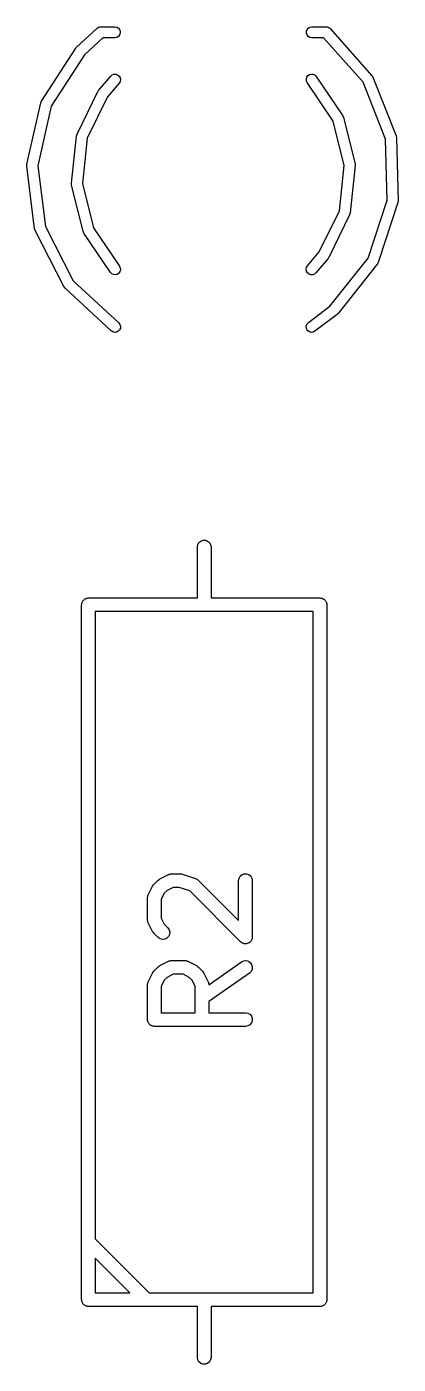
# Model space of a CAD drawing. Extents: x 30 to 168, y -145 to -27.
# Drawn here: x 47.95 to 52.03, y -46.32 to -31.65 of the extents above; entities that cross this region are included whole.
import ezdxf

# ---------------------------------------------------------------- set-up
doc = ezdxf.new("R2010")
doc.units = 0
doc.header["$MEASUREMENT"] = 0
doc.layers.add('BLACK', color=7, linetype='CONTINUOUS')

msp = doc.modelspace()

# ---------------------------------------------------------------- linework, layer by layer
at = {"layer": 'Black'}
for p, q in [((48.4996, -31.8733), (48.7237, -31.666)), ((48.7237, -31.666), (48.7239, -31.6658)), ((48.7239, -31.6658), (48.7254, -31.664)), ((48.7254, -31.664), (48.7379, -31.6568)), ((48.7379, -31.6568), (48.7413, -31.6547)), ((48.7413, -31.6547), (48.7419, -31.6545)), ((48.7419, -31.6545), (48.7435, -31.6536)), ((48.7435, -31.6536), (48.7545, -31.6517)), ((48.7545, -31.6517), (48.7616, -31.6501)), ((48.7616, -31.6501), (48.7628, -31.6502)), ((48.7628, -31.6502), (48.764, -31.65)), ((48.764, -31.65), (48.92, -31.65)), ((48.92, -31.65), (48.9405, -31.6536)), ((48.9405, -31.6536), (48.9586, -31.664)), ((48.9586, -31.664), (48.972, -31.68)), ((48.972, -31.68), (48.9791, -31.6996)), ((51.0209, -31.6996), (51.028, -31.68)), ((51.028, -31.68), (51.0414, -31.664)), ((51.0414, -31.664), (51.0595, -31.6536)), ((51.0595, -31.6536), (51.08, -31.65)), ((51.08, -31.65), (51.236, -31.65)), ((51.236, -31.65), (51.2403, -31.6508)), ((51.2403, -31.6508), (51.2443, -31.6506)), ((51.2443, -31.6506), (51.2495, -31.6524)), ((51.2495, -31.6524), (51.2565, -31.6536)), ((51.2565, -31.6536), (51.261, -31.6562)), ((51.261, -31.6562), (51.264, -31.6572)), ((51.264, -31.6572), (51.2675, -31.66)), ((51.2675, -31.66), (51.2746, -31.664)), ((51.2746, -31.664), (51.2784, -31.6686)), ((51.2784, -31.6686), (51.2804, -31.6701)), ((51.2804, -31.6701), (51.7394, -32.1868)), ((48.788, -31.77), (48.5867, -31.9563)), ((48.92, -31.77), (48.788, -31.77)), ((48.9405, -31.7664), (48.92, -31.77)), ((48.9586, -31.756), (48.9405, -31.7664)), ((48.972, -31.74), (48.9586, -31.756)), ((48.9791, -31.7204), (48.972, -31.74)), ((48.9791, -31.6996), (48.9791, -31.7204)), ((51.0209, -31.7204), (51.0209, -31.6996)), ((51.028, -31.74), (51.0209, -31.7204)), ((51.0414, -31.756), (51.028, -31.74)), ((51.0595, -31.7664), (51.0414, -31.756)), ((51.08, -31.77), (51.0595, -31.7664)), ((51.2086, -31.77), (51.08, -31.77)), ((51.6427, -32.2586), (51.2086, -31.77)), ((48.1154, -32.4657), (48.4899, -31.8849)), ((48.5867, -31.9563), (48.2219, -32.5218)), ((48.4899, -31.8849), (48.4951, -31.8793)), ((48.4951, -31.8793), (48.4996, -31.8733)), ((48.7412, -32.3488), (48.874, -32.1905)), ((48.966, -32.2676), (48.8379, -32.4203)), ((48.874, -32.1905), (48.89, -32.1771)), ((48.89, -32.1771), (48.9096, -32.17)), ((48.9096, -32.17), (48.9304, -32.1699)), ((48.9304, -32.1699), (48.95, -32.1771)), ((48.95, -32.1771), (48.966, -32.1905)), ((48.966, -32.1905), (48.9764, -32.2085)), ((48.9764, -32.2496), (48.966, -32.2676)), ((48.9764, -32.2085), (48.98, -32.229)), ((48.98, -32.229), (48.9764, -32.2496)), ((51.0203, -32.2227), (51.0261, -32.2027)), ((51.0218, -32.2435), (51.0203, -32.2227)), ((51.0302, -32.2625), (51.0218, -32.2435)), ((51.0261, -32.2027), (51.0384, -32.1858)), ((51.3152, -32.6859), (51.0302, -32.2625)), ((51.0384, -32.1858), (51.0556, -32.1742)), ((51.0556, -32.1742), (51.0759, -32.1692)), ((51.0759, -32.1692), (51.0966, -32.1714)), ((51.0966, -32.1714), (51.1153, -32.1805)), ((51.1153, -32.1805), (51.1298, -32.1955)), ((51.1298, -32.1955), (51.4207, -32.6277)), ((51.8895, -32.8814), (51.6427, -32.2586)), ((51.7394, -32.1868), (51.7394, -32.1868)), ((51.7394, -32.1868), (51.7503, -32.2045)), ((51.7503, -32.2045), (52.005, -32.847)), ((48.5045, -32.8291), (48.7333, -32.361)), ((48.7333, -32.361), (48.7376, -32.3551)), ((48.7376, -32.3551), (48.7412, -32.3488)), ((47.9539, -33.1587), (48.1073, -32.4849)), ((48.2219, -32.5218), (48.0733, -33.1751)), ((48.1073, -32.4849), (48.1153, -32.4657)), ((48.1153, -32.4657), (48.1154, -32.4657)), ((48.8379, -32.4203), (48.617, -32.8722)), ((51.4357, -33.171), (51.3152, -32.6859)), ((51.4207, -32.6277), (51.4207, -32.6277)), ((51.4207, -32.6277), (51.4291, -32.6467)), ((51.4291, -32.6467), (51.5547, -33.1523)), ((48.4439, -33.3671), (48.4988, -32.8491)), ((48.4988, -32.8491), (48.5045, -32.8291)), ((48.4988, -32.8491), (48.4988, -32.8491)), ((52.005, -32.847), (52.0092, -32.8674)), ((48.617, -32.8722), (48.5644, -33.3692)), ((51.9085, -33.5511), (51.8895, -32.8814)), ((52.0092, -32.8674), (52.0092, -32.8675)), ((52.0092, -32.8675), (52.0287, -33.5583)), ((47.9529, -33.1796), (47.9539, -33.1588)), ((48.0393, -33.8653), (47.9529, -33.1796)), ((47.9539, -33.1588), (47.9539, -33.1587)), ((48.0733, -33.1751), (48.157, -33.8398)), ((51.383, -33.668), (51.4357, -33.171)), ((51.5561, -33.1731), (51.5012, -33.6912)), ((51.5547, -33.1523), (51.5561, -33.1731)), ((51.5561, -33.1731), (51.5561, -33.1731)), ((48.4446, -33.3775), (48.4439, -33.3671)), ((48.4439, -33.3671), (48.4439, -33.3671)), ((48.4453, -33.3879), (48.4446, -33.3775)), ((48.571, -33.8935), (48.4453, -33.3879)), ((48.4453, -33.3879), (48.4453, -33.3879)), ((48.5644, -33.3692), (48.6849, -33.8543)), ((51.6972, -34.1869), (51.9085, -33.5511)), ((52.0257, -33.5789), (51.8078, -34.2348)), ((52.0287, -33.5583), (52.0257, -33.5789)), ((51.162, -34.1199), (51.383, -33.668)), ((51.4954, -33.7112), (51.2666, -34.1792)), ((51.5012, -33.6912), (51.4954, -33.7112)), ((51.4954, -33.7112), (51.4954, -33.7112)), ((48.0454, -33.8852), (48.0393, -33.8653)), ((48.0393, -33.8653), (48.0393, -33.8653)), ((48.157, -33.8398), (48.463, -34.4358)), ((48.6849, -33.8543), (48.9699, -34.2776)), ((48.3611, -34.5), (48.0454, -33.8852)), ((48.5794, -33.9125), (48.571, -33.8935)), ((48.571, -33.8935), (48.571, -33.8935)), ((48.8704, -34.3446), (48.5794, -33.9125)), ((51.0339, -34.2726), (51.162, -34.1199)), ((48.9699, -34.2776), (48.9784, -34.2967)), ((48.9798, -34.3174), (48.9741, -34.3375)), ((48.9784, -34.2967), (48.9798, -34.3174)), ((51.0198, -34.3111), (51.0235, -34.2906)), ((51.0235, -34.3316), (51.0198, -34.3111)), ((51.0235, -34.2906), (51.0339, -34.2726)), ((51.2586, -34.1914), (51.1258, -34.3497)), ((51.2623, -34.1851), (51.2586, -34.1914)), ((51.2666, -34.1792), (51.2623, -34.1851)), ((51.2794, -34.7144), (51.6972, -34.1869)), ((51.7979, -34.2531), (51.3688, -34.7949)), ((51.8043, -34.2412), (51.7979, -34.2531)), ((51.7979, -34.2531), (51.7979, -34.2531)), ((51.8078, -34.2348), (51.8043, -34.2412)), ((51.8078, -34.2348), (51.8078, -34.2348)), ((48.463, -34.4358), (48.9622, -34.8983)), ((48.8849, -34.3596), (48.8704, -34.3446)), ((48.9036, -34.3688), (48.8849, -34.3596)), ((48.9243, -34.371), (48.9036, -34.3688)), ((48.9445, -34.366), (48.9243, -34.371)), ((48.9618, -34.3543), (48.9445, -34.366)), ((48.9741, -34.3375), (48.9618, -34.3543)), ((51.0339, -34.3497), (51.0235, -34.3316)), ((51.0498, -34.3631), (51.0339, -34.3497)), ((51.0694, -34.3702), (51.0498, -34.3631)), ((51.0903, -34.3702), (51.0694, -34.3702)), ((51.1098, -34.3631), (51.0903, -34.3702)), ((51.1258, -34.3497), (51.1098, -34.3631)), ((48.3737, -34.5166), (48.3611, -34.5)), ((48.8806, -34.9863), (48.3737, -34.5166)), ((51.0423, -34.8946), (51.2794, -34.7144)), ((48.9622, -34.8983), (48.9748, -34.9149)), ((51.0201, -34.9291), (51.0282, -34.9098)), ((51.0282, -34.9098), (51.0423, -34.8946)), ((51.358, -34.8054), (51.1149, -34.9901)), ((51.3632, -34.7999), (51.358, -34.8054)), ((51.3688, -34.7949), (51.3632, -34.7999)), ((48.8981, -34.9976), (48.8806, -34.9863)), ((48.9184, -35.0023), (48.8981, -34.9976)), ((48.9391, -34.9997), (48.9184, -35.0023)), ((48.9577, -34.9901), (48.9391, -34.9997)), ((48.9718, -34.9749), (48.9577, -34.9901)), ((48.9799, -34.9556), (48.9718, -34.9749)), ((48.9748, -34.9149), (48.9809, -34.9348)), ((48.9809, -34.9348), (48.9799, -34.9556)), ((51.0191, -34.9499), (51.0201, -34.9291)), ((51.0253, -34.9698), (51.0191, -34.9499)), ((51.0379, -34.9864), (51.0253, -34.9698)), ((51.0554, -34.9977), (51.0379, -34.9864)), ((51.0757, -35.0023), (51.0554, -34.9977)), ((51.0964, -34.9996), (51.0757, -35.0023)), ((51.1149, -34.9901), (51.0964, -34.9996)), ((49.825, -37.355), (49.8295, -37.3293)), ((49.825, -37.915), (49.825, -37.355)), ((49.8295, -37.3293), (49.8425, -37.3068)), ((49.8425, -37.3068), (49.8625, -37.29)), ((49.8625, -37.29), (49.887, -37.2811)), ((49.887, -37.2811), (49.913, -37.2811)), ((49.913, -37.2811), (49.9375, -37.29)), ((49.9375, -37.29), (49.9575, -37.3068)), ((49.9575, -37.3068), (49.9705, -37.3293)), ((49.9705, -37.3293), (49.975, -37.355)), ((49.975, -37.355), (49.975, -37.915)), ((48.555, -37.99), (48.5561, -37.9835)), ((48.555, -45.61), (48.555, -37.99)), ((48.5561, -37.977), (48.5584, -37.9708)), ((48.5561, -37.9835), (48.5561, -37.977)), ((48.5584, -37.9708), (48.5595, -37.9643)), ((48.5595, -37.9643), (48.5628, -37.9587)), ((48.5628, -37.9587), (48.565, -37.9525)), ((48.565, -37.9525), (48.5693, -37.9475)), ((48.5693, -37.9475), (48.5725, -37.9418)), ((48.5725, -37.9418), (48.5776, -37.9376)), ((48.5776, -37.9376), (48.5818, -37.9325)), ((48.5818, -37.9325), (48.5875, -37.9293)), ((48.5875, -37.9293), (48.5925, -37.925)), ((48.5925, -37.925), (48.5987, -37.9228)), ((48.5987, -37.9228), (48.6043, -37.9195)), ((48.6043, -37.9195), (48.6108, -37.9184)), ((48.6108, -37.9184), (48.617, -37.9161)), ((48.617, -37.9161), (48.6235, -37.9161)), ((48.6235, -37.9161), (48.63, -37.915)), ((48.63, -37.915), (49.825, -37.915)), ((49.975, -37.915), (51.17, -37.915)), ((51.17, -37.915), (51.1765, -37.9161)), ((51.1765, -37.9161), (51.183, -37.9161)), ((51.183, -37.9161), (51.1892, -37.9184)), ((51.1892, -37.9184), (51.1957, -37.9195)), ((51.1957, -37.9195), (51.2013, -37.9228)), ((51.2013, -37.9228), (51.2075, -37.925)), ((51.2075, -37.925), (51.2125, -37.9293)), ((51.2125, -37.9293), (51.2182, -37.9325)), ((51.2182, -37.9325), (51.2224, -37.9376)), ((51.2224, -37.9376), (51.2275, -37.9418)), ((51.2275, -37.9418), (51.2307, -37.9475)), ((51.2307, -37.9475), (51.235, -37.9525)), ((51.235, -37.9525), (51.2372, -37.9587)), ((51.2372, -37.9587), (51.2405, -37.9643)), ((51.2405, -37.9643), (51.2416, -37.9708)), ((51.2416, -37.9708), (51.2439, -37.977)), ((51.2439, -37.977), (51.2439, -37.9835)), ((51.2439, -37.9835), (51.245, -37.99)), ((51.245, -37.99), (51.245, -45.61)), ((48.705, -38.065), (48.705, -44.9439)), ((51.095, -38.065), (48.705, -38.065)), ((51.095, -45.535), (51.095, -38.065)), ((49.3329, -41.076), (49.3401, -41.0663)), ((49.3401, -41.0663), (49.347, -41.0565)), ((49.347, -41.0565), (49.3946, -41.0089)), ((49.3946, -41.0089), (49.4044, -41.002)), ((49.4044, -41.002), (49.4141, -40.9948)), ((49.4141, -40.9948), (49.5093, -40.9472)), ((49.5093, -40.9472), (49.5135, -40.946)), ((49.5135, -40.946), (49.5172, -40.9438)), ((49.5172, -40.9438), (49.5259, -40.9423)), ((49.5259, -40.9423), (49.5343, -40.9398)), ((49.5343, -40.9398), (49.5386, -40.94)), ((49.5386, -40.94), (49.5429, -40.9393)), ((49.5429, -40.9393), (49.6381, -40.9393)), ((49.6381, -40.9393), (49.6499, -40.9414)), ((49.6499, -40.9414), (49.6618, -40.9431)), ((49.6618, -40.9431), (49.8047, -40.9908)), ((49.8047, -40.9908), (49.8085, -40.9928)), ((49.8085, -40.9928), (49.8126, -40.9939)), ((49.8126, -40.9939), (49.8198, -40.999)), ((49.8198, -40.999), (49.8276, -41.0032)), ((49.8276, -41.0032), (49.8304, -41.0064)), ((49.8304, -41.0064), (49.834, -41.0089)), ((49.834, -41.0089), (50.2774, -41.4523)), ((50.2774, -41.0143), (50.2819, -40.9886)), ((50.2774, -41.4523), (50.2774, -41.0143)), ((50.2819, -40.9886), (50.2949, -40.9661)), ((50.2949, -40.9661), (50.3149, -40.9493)), ((50.3149, -40.9493), (50.3394, -40.9404)), ((50.3394, -40.9404), (50.3654, -40.9404)), ((50.3654, -40.9404), (50.3899, -40.9493)), ((50.3899, -40.9493), (50.4098, -40.9661)), ((50.4098, -40.9661), (50.4229, -40.9886)), ((50.4229, -40.9886), (50.4274, -41.0143)), ((50.4274, -41.0143), (50.4274, -41.6333)), ((49.2774, -41.2048), (49.2781, -41.2005)), ((49.2774, -41.4429), (49.2774, -41.2048)), ((49.2779, -41.1962), (49.2804, -41.1878)), ((49.2781, -41.2005), (49.2779, -41.1962)), ((49.2804, -41.1878), (49.2819, -41.1791)), ((49.2819, -41.1791), (49.2841, -41.1754)), ((49.2841, -41.1754), (49.2853, -41.1712)), ((49.2853, -41.1712), (49.3329, -41.076)), ((49.4616, -41.1539), (49.4274, -41.2225)), ((49.492, -41.1235), (49.4616, -41.1539)), ((49.5606, -41.0893), (49.492, -41.1235)), ((49.6259, -41.0893), (49.5606, -41.0893)), ((49.7404, -41.1275), (49.6259, -41.0893)), ((50.2993, -41.6864), (49.7404, -41.1275)), ((49.4274, -41.2225), (49.4274, -41.4252)), ((49.2781, -41.4471), (49.2774, -41.4429)), ((49.2779, -41.4514), (49.2781, -41.4471)), ((49.2804, -41.4599), (49.2779, -41.4514)), ((49.2819, -41.4685), (49.2804, -41.4599)), ((49.2841, -41.4723), (49.2819, -41.4685)), ((49.2853, -41.4764), (49.2841, -41.4723)), ((49.3329, -41.5716), (49.2853, -41.4764)), ((49.4274, -41.4252), (49.4616, -41.4937)), ((49.4616, -41.4937), (49.5007, -41.5327)), ((49.3401, -41.5813), (49.3329, -41.5716)), ((49.347, -41.5911), (49.3401, -41.5813)), ((49.3946, -41.6387), (49.347, -41.5911)), ((49.4159, -41.6537), (49.3946, -41.6387)), ((49.4411, -41.6604), (49.4159, -41.6537)), ((49.467, -41.6582), (49.4411, -41.6604)), ((49.4906, -41.6472), (49.467, -41.6582)), ((49.5091, -41.6287), (49.4906, -41.6472)), ((49.5007, -41.5327), (49.5156, -41.554)), ((49.5201, -41.6051), (49.5091, -41.6287)), ((49.5156, -41.554), (49.5223, -41.5792)), ((49.5223, -41.5792), (49.5201, -41.6051)), ((50.4229, -41.659), (50.418, -41.6675)), ((50.4234, -41.6557), (50.4229, -41.659)), ((50.4248, -41.6527), (50.4234, -41.6557)), ((50.4257, -41.643), (50.4248, -41.6527)), ((50.4274, -41.6333), (50.4257, -41.643)), ((50.3074, -41.692), (50.2993, -41.6864)), ((50.3149, -41.6983), (50.3074, -41.692)), ((50.318, -41.6994), (50.3149, -41.6983)), ((50.3207, -41.7013), (50.318, -41.6994)), ((50.3302, -41.7038), (50.3207, -41.7013)), ((50.3394, -41.7072), (50.3302, -41.7038)), ((50.3427, -41.7072), (50.3394, -41.7072)), ((50.3458, -41.708), (50.3427, -41.7072)), ((50.3556, -41.7072), (50.3458, -41.708)), ((50.3654, -41.7072), (50.3556, -41.7072)), ((50.3685, -41.7061), (50.3654, -41.7072)), ((50.3718, -41.7058), (50.3685, -41.7061)), ((50.3807, -41.7016), (50.3718, -41.7058)), ((50.3899, -41.6983), (50.3807, -41.7016)), ((50.3924, -41.6962), (50.3899, -41.6983)), ((50.3954, -41.6948), (50.3924, -41.6962)), ((50.4023, -41.6878), (50.3954, -41.6948)), ((50.4098, -41.6815), (50.4023, -41.6878)), ((50.4115, -41.6787), (50.4098, -41.6815)), ((50.4138, -41.6764), (50.4115, -41.6787)), ((50.418, -41.6675), (50.4138, -41.6764)), ((49.4044, -41.9544), (49.4141, -41.9472)), ((49.4141, -41.9472), (49.5093, -41.8996)), ((49.5093, -41.8996), (49.5135, -41.8984)), ((49.5135, -41.8984), (49.5172, -41.8962)), ((49.5172, -41.8962), (49.5259, -41.8947)), ((49.5259, -41.8947), (49.5343, -41.8922)), ((49.5343, -41.8922), (49.5386, -41.8924)), ((49.5386, -41.8924), (49.5429, -41.8917)), ((49.5429, -41.8917), (49.6857, -41.8917)), ((49.6857, -41.8917), (49.69, -41.8924)), ((49.69, -41.8924), (49.6943, -41.8922)), ((49.6943, -41.8922), (49.7027, -41.8947)), ((49.7027, -41.8947), (49.7114, -41.8962)), ((49.7114, -41.8962), (49.7151, -41.8984)), ((49.7151, -41.8984), (49.7193, -41.8996)), ((49.7193, -41.8996), (49.8145, -41.9472)), ((49.8145, -41.9472), (49.8242, -41.9544)), ((49.951, -42.1561), (50.3094, -41.9052)), ((50.3094, -41.9052), (50.333, -41.8942)), ((50.333, -41.8942), (50.3589, -41.892)), ((50.3589, -41.892), (50.3841, -41.8987)), ((50.3841, -41.8987), (50.4054, -41.9136)), ((50.4054, -41.9136), (50.4204, -41.935)), ((50.4204, -41.935), (50.4271, -41.9601)), ((49.2853, -42.1236), (49.3329, -42.0284)), ((49.3329, -42.0284), (49.3401, -42.0187)), ((49.3401, -42.0187), (49.347, -42.0089)), ((49.347, -42.0089), (49.3946, -41.9613)), ((49.3946, -41.9613), (49.4044, -41.9544)), ((49.492, -42.0759), (49.4616, -42.1063)), ((49.5606, -42.0417), (49.492, -42.0759)), ((49.668, -42.0417), (49.5606, -42.0417)), ((49.7365, -42.0759), (49.668, -42.0417)), ((49.7669, -42.1063), (49.7365, -42.0759)), ((49.8242, -41.9544), (49.834, -41.9613)), ((49.834, -41.9613), (49.8816, -42.0089)), ((49.8816, -42.0089), (49.8885, -42.0187)), ((49.8885, -42.0187), (49.8957, -42.0284)), ((49.8957, -42.0284), (49.9433, -42.1236)), ((50.3954, -42.0281), (49.9512, -42.339)), ((50.4138, -42.0097), (50.3954, -42.0281)), ((50.4248, -41.9861), (50.4138, -42.0097)), ((50.4271, -41.9601), (50.4248, -41.9861)), ((49.2774, -42.1571), (49.2781, -42.1529)), ((49.2774, -42.5381), (49.2774, -42.1571)), ((49.2779, -42.1486), (49.2804, -42.1401)), ((49.2781, -42.1529), (49.2779, -42.1486)), ((49.2804, -42.1401), (49.2819, -42.1315)), ((49.2819, -42.1315), (49.2841, -42.1277)), ((49.2841, -42.1277), (49.2853, -42.1236)), ((49.4616, -42.1063), (49.4274, -42.1748)), ((49.4274, -42.1748), (49.4274, -42.4631)), ((49.8012, -42.1748), (49.7669, -42.1063)), ((49.8012, -42.4631), (49.8012, -42.1748)), ((49.9433, -42.1236), (49.9445, -42.1277)), ((49.9445, -42.1277), (49.9467, -42.1315)), ((49.9467, -42.1315), (49.9482, -42.1401)), ((49.9482, -42.1401), (49.9507, -42.1486)), ((49.9507, -42.1486), (49.9504, -42.1529)), ((49.9504, -42.1529), (49.951, -42.1561)), ((49.9512, -42.339), (49.9512, -42.4631)), ((49.2785, -42.5446), (49.2774, -42.5381)), ((49.4274, -42.4631), (49.8012, -42.4631)), ((49.9512, -42.4631), (50.3524, -42.4631)), ((50.3524, -42.4631), (50.378, -42.4676)), ((50.378, -42.4676), (50.4006, -42.4806)), ((50.4006, -42.4806), (50.4173, -42.5006)), ((50.4173, -42.5006), (50.4262, -42.5251)), ((50.4262, -42.5251), (50.4262, -42.5511)), ((49.2785, -42.5511), (49.2785, -42.5446)), ((49.2808, -42.5573), (49.2785, -42.5511)), ((49.2819, -42.5637), (49.2808, -42.5573)), ((49.2852, -42.5694), (49.2819, -42.5637)), ((49.2874, -42.5756), (49.2852, -42.5694)), ((49.2916, -42.5806), (49.2874, -42.5756)), ((49.2949, -42.5863), (49.2916, -42.5806)), ((49.3, -42.5905), (49.2949, -42.5863)), ((49.3042, -42.5955), (49.3, -42.5905)), ((49.3099, -42.5988), (49.3042, -42.5955)), ((49.3149, -42.603), (49.3099, -42.5988)), ((49.321, -42.6053), (49.3149, -42.603)), ((49.3267, -42.6086), (49.321, -42.6053)), ((49.3332, -42.6097), (49.3267, -42.6086)), ((49.3394, -42.612), (49.3332, -42.6097)), ((49.3459, -42.612), (49.3394, -42.612)), ((49.3524, -42.6131), (49.3459, -42.612)), ((50.3524, -42.6131), (49.3524, -42.6131)), ((50.378, -42.6086), (50.3524, -42.6131)), ((50.4006, -42.5955), (50.378, -42.6086)), ((50.4173, -42.5756), (50.4006, -42.5955)), ((50.4262, -42.5511), (50.4173, -42.5756)), ((48.705, -44.9439), (49.2961, -45.535)), ((49.0839, -45.535), (48.705, -45.1561)), ((48.705, -45.1561), (48.705, -45.535)), ((48.5561, -45.6165), (48.555, -45.61)), ((48.5561, -45.623), (48.5561, -45.6165)), ((48.705, -45.535), (49.0839, -45.535)), ((49.2961, -45.535), (51.095, -45.535)), ((51.245, -45.61), (51.2439, -45.6165)), ((51.2439, -45.6165), (51.2439, -45.623)), ((48.5584, -45.6292), (48.5561, -45.623)), ((48.5595, -45.6357), (48.5584, -45.6292)), ((48.5628, -45.6413), (48.5595, -45.6357)), ((48.565, -45.6475), (48.5628, -45.6413)), ((48.5693, -45.6525), (48.565, -45.6475)), ((48.5725, -45.6582), (48.5693, -45.6525)), ((48.5776, -45.6624), (48.5725, -45.6582)), ((48.5818, -45.6675), (48.5776, -45.6624)), ((48.5875, -45.6707), (48.5818, -45.6675)), ((48.5925, -45.675), (48.5875, -45.6707)), ((48.5987, -45.6772), (48.5925, -45.675)), ((48.6043, -45.6805), (48.5987, -45.6772)), ((48.6108, -45.6816), (48.6043, -45.6805)), ((48.617, -45.6839), (48.6108, -45.6816)), ((48.6235, -45.6839), (48.617, -45.6839)), ((48.63, -45.685), (48.6235, -45.6839)), ((49.265, -45.685), (48.63, -45.685)), ((49.825, -45.685), (49.265, -45.685)), ((49.825, -46.245), (49.825, -45.685)), ((51.17, -45.685), (49.975, -45.685)), ((49.975, -45.685), (49.975, -46.245)), ((51.1765, -45.6839), (51.17, -45.685)), ((51.183, -45.6839), (51.1765, -45.6839)), ((51.1892, -45.6816), (51.183, -45.6839)), ((51.1957, -45.6805), (51.1892, -45.6816)), ((51.2013, -45.6772), (51.1957, -45.6805)), ((51.2075, -45.675), (51.2013, -45.6772)), ((51.2125, -45.6707), (51.2075, -45.675)), ((51.2182, -45.6675), (51.2125, -45.6707)), ((51.2224, -45.6624), (51.2182, -45.6675)), ((51.2275, -45.6582), (51.2224, -45.6624)), ((51.2307, -45.6525), (51.2275, -45.6582)), ((51.235, -45.6475), (51.2307, -45.6525)), ((51.2372, -45.6413), (51.235, -45.6475)), ((51.2405, -45.6357), (51.2372, -45.6413)), ((51.2416, -45.6292), (51.2405, -45.6357)), ((51.2439, -45.623), (51.2416, -45.6292)), ((49.8295, -46.2707), (49.825, -46.245)), ((49.8425, -46.2932), (49.8295, -46.2707)), ((49.8625, -46.31), (49.8425, -46.2932)), ((49.887, -46.3189), (49.8625, -46.31)), ((49.913, -46.3189), (49.887, -46.3189)), ((49.9375, -46.31), (49.913, -46.3189)), ((49.9575, -46.2932), (49.9375, -46.31)), ((49.9705, -46.2707), (49.9575, -46.2932)), ((49.975, -46.245), (49.9705, -46.2707))]:
    msp.add_line(p, q, dxfattribs=at)

doc.saveas('drawing.dxf')
